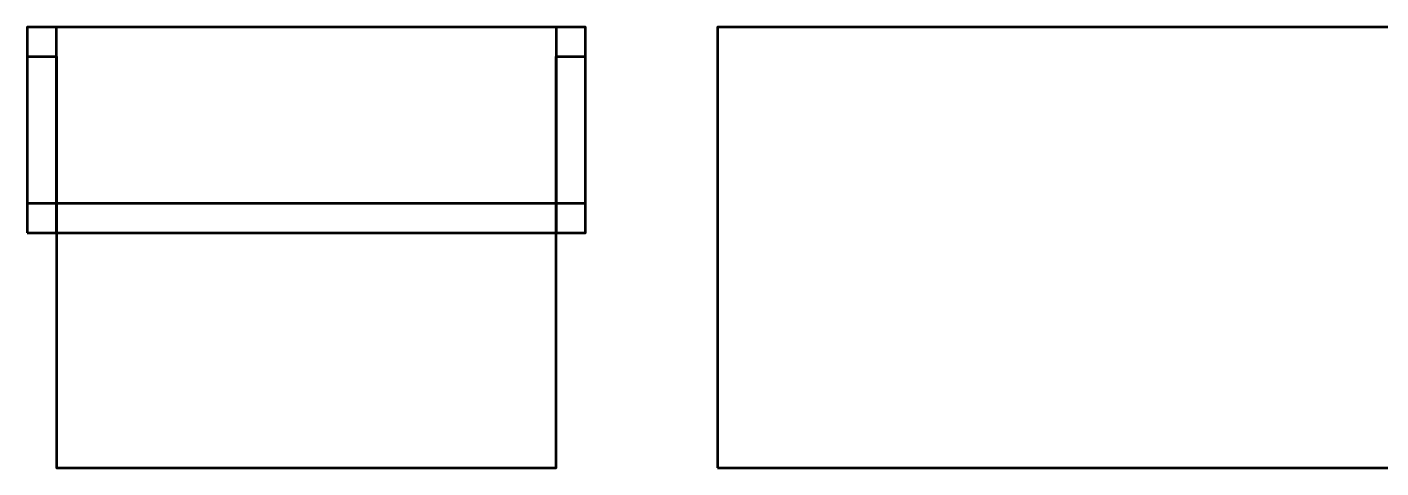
# Model space of a CAD drawing. Header units: centimetres. Extents: x -70 to 51, y -60 to 73.
# Drawn here: x -66.5 to -20.43, y -10.5 to 4.5 of the extents above; entities that cross this region are included whole.
import ezdxf

# ---------------------------------------------------------------- set-up
doc = ezdxf.new("R2010")
doc.units = ezdxf.units.CM
doc.header["$MEASUREMENT"] = 0
doc.layers.add('Layer 1', color=7, linetype='Continuous')

msp = doc.modelspace()

# ---------------------------------------------------------------- linework, layer by layer
at = {"layer": 'Layer 1', "lineweight": 53}
for points in [[(-66.5, -2.5), (-65.5, -2.5), (-65.5, 4.5), (-66.5, 4.5), (-66.5, -2.5)], [(-48.5, -2.5), (-47.5, -2.5), (-47.5, 4.5), (-48.5, 4.5), (-48.5, -2.5)], [(-43, -10.5), (-17, -10.5), (-17, 4.5), (-43, 4.5), (-43, -10.5)], [(-66.5, -2.5), (-47.5, -2.5), (-47.5, -1.5), (-66.5, -1.5), (-66.5, -2.5)]]:
    msp.add_lwpolyline(points, close=True, dxfattribs=at)
msp.add_open_spline([(-66.5, 4.5), (-66.5, 4.5), (-65.5, 4.5), (-65.5, 4.5), (-65.5, 4.5), (-65.5, 4.5), (-48.5, 4.5), (-48.5, 4.5), (-48.5, 4.5), (-48.5, 4.5), (-47.5, 4.5), (-47.5, 4.5), (-47.5, 4.5), (-47.5, 4.5), (-47.5, 3.5), (-47.5, 3.5), (-47.5, 3.5), (-47.5, 3.5), (-48.5, 3.5), (-48.5, 3.5), (-48.5, 3.5), (-48.5, 3.5), (-48.5, -10.5), (-48.5, -10.5), (-48.5, -10.5), (-48.5, -10.5), (-65.5, -10.5), (-65.5, -10.5), (-65.5, -10.5), (-65.5, -10.5), (-65.5, 3.5), (-65.5, 3.5), (-65.5, 3.5), (-65.5, 3.5), (-66.5, 3.5), (-66.5, 3.5), (-66.5, 3.5), (-66.5, 3.5), (-66.5, 4.5), (-66.5, 4.5)], degree=3, knots=[0, 0, 0, 0, 0.09090909, 0.09090909, 0.09090909, 0.09090909, 0.18181818, 0.18181818, 0.18181818, 0.18181818, 0.27272727, 0.27272727, 0.27272727, 0.27272727, 0.36363636, 0.36363636, 0.36363636, 0.36363636, 0.45454545, 0.45454545, 0.45454545, 0.45454545, 0.54545455, 0.54545455, 0.54545455, 0.54545455, 0.63636364, 0.63636364, 0.63636364, 0.63636364, 0.72727273, 0.72727273, 0.72727273, 0.72727273, 0.81818182, 0.81818182, 0.81818182, 0.81818182, 1, 1, 1, 1], dxfattribs=at)

doc.saveas('drawing.dxf')
